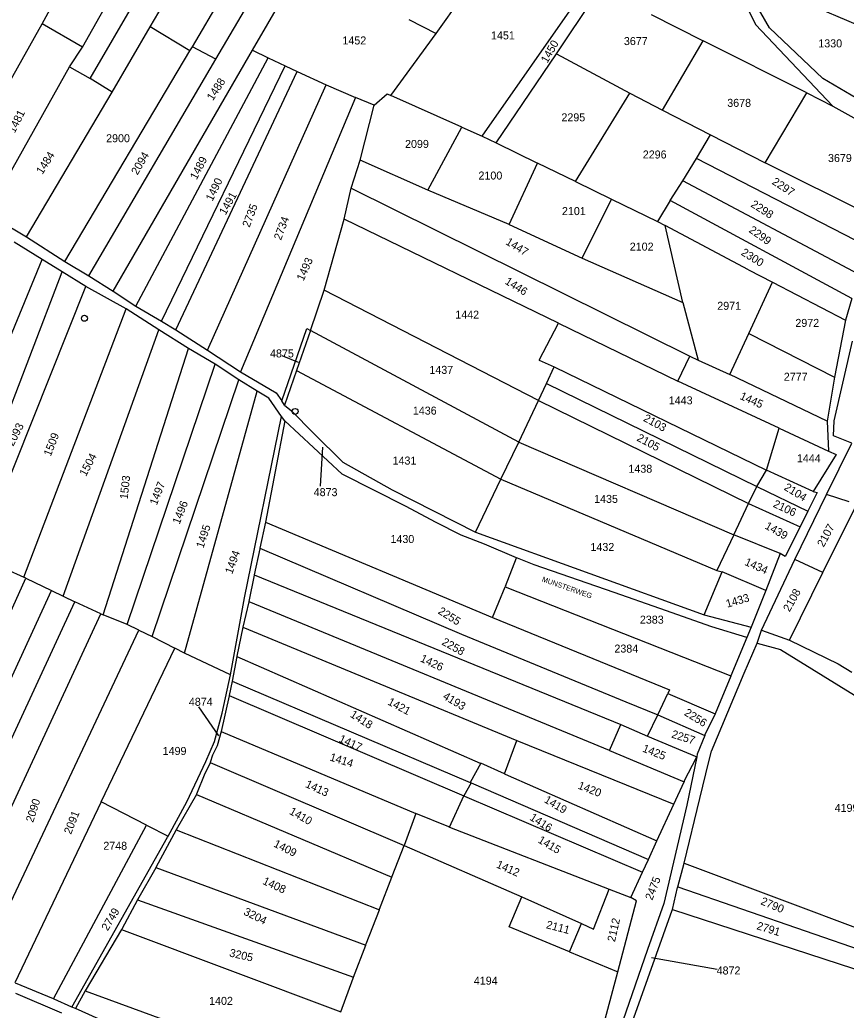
# Model space of a CAD drawing. Extents: x 191922 to 199923, y 328959 to 333350.
# Drawn here: x 197853 to 198131.9, y 330358.9 to 330693 of the extents above; entities that cross this region are included whole.
import ezdxf

# ---------------------------------------------------------------- set-up
doc = ezdxf.new("R2010")
doc.units = 0
for name, color, linetype in [('bouwvlak', 7, 'Continuous'), ('enkelbestemming', 7, 'Continuous'), ('Level 15', 7, 'Continuous'), ('Level 6', 7, 'Continuous'), ('Maatvoering_symbolen', 7, 'Continuous')]:
    doc.layers.add(name, color=color, linetype=linetype)

# ---------------------------------------------------------------- blocks, each defined once
blk = doc.blocks.new('CI')
at = {"layer": 'Level 15'}
blk.add_circle((0, 0), 1, dxfattribs=at)

msp = doc.modelspace()

# ---------------------------------------------------------------- linework, layer by layer
at = {"layer": 'bouwvlak'}
for p, q in [((197941.45, 330579.71), (197946.9, 330577.49)), ((197954.41, 330535.64), (197955.2, 330548.88)), ((197913.24, 330461.26), (197919.99, 330451.39)), ((198088.3, 330372.6), (198066.18, 330376.55))]:
    msp.add_line(p, q, dxfattribs=at)
at = {"layer": 'Level 6'}
for p, q in [((197860.53, 330691.69), (197907.62, 330777.99)), ((197874.11, 330683.78), (197922.77, 330769.87)), ((197876.7, 330673.24), (197930.43, 330765.77)), ((197896.99, 330690.66), (197938.17, 330761.68)), ((197911.22, 330683.97), (197952.59, 330754.05)), ((197919.09, 330679.78), (197960.41, 330750.02)), ((197993.45, 330688.4), (198015.67, 330719.72)), ((197931.46, 330682.75), (197948.32, 330711.76)), ((198009, 330653.78), (198049.12, 330711.24)), ((198034.05, 330681.57), (198054.59, 330712.34)), ((198092.6, 330708.97), (198101.28, 330691.45)), ((198105.99, 330690.3), (198095.56, 330708.58)), ((198143.18, 330688.02), (198115.13, 330700.14)), ((198066.02, 330694.77), (198083.62, 330685.92)), ((197829.03, 330635.75), (197860.53, 330691.69)), ((197874.11, 330683.78), (197860.53, 330691.69)), ((197984.2, 330693.12), (197993.45, 330688.4)), ((198101.28, 330691.45), (198127.31, 330663.94)), ((197884.18, 330668.67), (197896.99, 330690.66)), ((197910.36, 330682.51), (197896.99, 330690.66)), ((197978.23, 330667.52), (197993.45, 330688.4)), ((198123.95, 330673.22), (198105.99, 330690.3)), ((198069.81, 330662.59), (198083.62, 330685.92)), ((198118.57, 330668.34), (198083.62, 330685.92)), ((197868.15, 330611.45), (197910.36, 330682.51)), ((197869.79, 330677.19), (197874.11, 330683.78)), ((197884.52, 330601.51), (197931.46, 330682.75)), ((197910.36, 330682.51), (197911.22, 330683.97)), ((197919.09, 330679.78), (197911.22, 330683.97)), ((197931.46, 330682.75), (197936.81, 330680.17)), ((198013.71, 330651.51), (198034.05, 330681.57)), ((198034.05, 330681.57), (198058.83, 330668.29)), ((197876.3, 330606.61), (197919.09, 330679.78)), ((197892.18, 330596.42), (197936.81, 330680.17)), ((197900.77, 330591.32), (197942.56, 330677.5)), ((197936.81, 330680.17), (197942.56, 330677.5)), ((197942.56, 330677.5), (197946.62, 330675.61)), ((197842, 330627.69), (197869.79, 330677.19)), ((197869.79, 330677.19), (197876.7, 330673.24)), ((197905.6, 330588.45), (197946.62, 330675.61)), ((197946.62, 330675.61), (197956.36, 330671.08)), ((197884.18, 330668.67), (197876.7, 330673.24)), ((197916.26, 330581.59), (197956.36, 330671.08)), ((197956.36, 330671.08), (197966.24, 330666.87)), ((198137.32, 330665.38), (198123.95, 330673.22)), ((197855.22, 330619.85), (197884.18, 330668.67)), ((197972.51, 330664.19), (197976.91, 330668.03)), ((197976.91, 330668.03), (197978.23, 330667.52)), ((198002.13, 330656.86), (197978.23, 330667.52)), ((198040.49, 330638.52), (198058.83, 330668.29)), ((198058.83, 330668.29), (198069.81, 330662.59)), ((198104.56, 330644.8), (198118.57, 330668.34)), ((198118.57, 330668.34), (198127.31, 330663.94)), ((197966.24, 330666.87), (197927.42, 330574.28)), ((197972.51, 330664.19), (197966.24, 330666.87)), ((197967.78, 330645.63), (197972.51, 330664.19)), ((198127.31, 330663.94), (198149.19, 330651.74)), ((198069.81, 330662.59), (198086.1, 330654.26)), ((197990.69, 330635.6), (198002.13, 330656.86)), ((198002.13, 330656.86), (198009, 330653.78)), ((198081.32, 330646.2), (198086.1, 330654.26)), ((198086.1, 330654.26), (198104.56, 330644.8)), ((198009, 330653.78), (198013.71, 330651.51)), ((198013.71, 330651.51), (198027.72, 330644.71)), ((197964.82, 330636.28), (197967.78, 330645.63)), ((197990.69, 330635.6), (197967.78, 330645.63)), ((198018.1, 330623.97), (198027.72, 330644.71)), ((198040.49, 330638.52), (198027.72, 330644.71)), ((198076.71, 330638.66), (198081.32, 330646.2)), ((198138.81, 330616.65), (198081.32, 330646.2)), ((198140.57, 330626.83), (198104.56, 330644.8)), ((198040.49, 330638.52), (198052.65, 330632.55)), ((198072.42, 330632.05), (198076.71, 330638.66)), ((198136.05, 330607.22), (198076.71, 330638.66)), ((197962.48, 330625.74), (197964.82, 330636.28)), ((197964.82, 330636.28), (198079.14, 330579.57)), ((198018.1, 330623.97), (197990.69, 330635.6)), ((198042.73, 330612.55), (198052.65, 330632.55)), ((198052.65, 330632.55), (198068.13, 330624.95)), ((198072.42, 330632.05), (198068.13, 330624.95)), ((198133.81, 330598.98), (198072.42, 330632.05)), ((197842, 330627.69), (197855.22, 330619.85)), ((197955.72, 330601.85), (197962.48, 330625.74)), ((198034.8, 330590.71), (197962.48, 330625.74)), ((198018.1, 330623.97), (198042.73, 330612.55)), ((198068.13, 330624.95), (198070.71, 330623.58)), ((198076.73, 330597.63), (198070.71, 330623.58)), ((198098.87, 330608.62), (198070.71, 330623.58)), ((197860.54, 330612.1), (197851.07, 330618.03)), ((197855.22, 330619.85), (197868.15, 330611.45)), ((197822.27, 330519.77), (197860.54, 330612.1)), ((197867.26, 330607.96), (197860.54, 330612.1)), ((197868.15, 330611.45), (197876.3, 330606.61)), ((198042.73, 330612.55), (198076.73, 330597.63)), ((197831.9, 330515.62), (197867.26, 330607.96)), ((197875.29, 330602.99), (197867.26, 330607.96)), ((198098.87, 330608.62), (198107, 330604.51)), ((197876.3, 330606.61), (197884.52, 330601.51)), ((198099.01, 330587.23), (198107, 330604.51)), ((198107, 330604.51), (198131.63, 330591.74)), ((197839.05, 330512.41), (197875.29, 330602.99)), ((197888.91, 330595.51), (197875.29, 330602.99)), ((197884.52, 330601.51), (197892.18, 330596.42)), ((197951.11, 330588.25), (197955.72, 330601.85)), ((198027.97, 330564.6), (197955.72, 330601.85)), ((198076.73, 330597.63), (198081.9, 330578.2)), ((198133.81, 330598.98), (198131.63, 330591.74)), ((197854.28, 330505), (197888.91, 330595.51)), ((197899.89, 330588.38), (197888.91, 330595.51)), ((197892.18, 330596.42), (197900.77, 330591.32)), ((197900.77, 330591.32), (197905.6, 330588.45)), ((198028.23, 330578.24), (198034.8, 330590.71)), ((198034.8, 330590.71), (198075.09, 330571.11)), ((198131.63, 330591.74), (198127.93, 330572.49)), ((197867.63, 330498.53), (197899.89, 330588.38)), ((197909.86, 330582.08), (197899.89, 330588.38)), ((197905.6, 330588.45), (197916.26, 330581.59)), ((197941.44, 330564.45), (197949.85, 330588.88)), ((197951.11, 330588.25), (197946.33, 330574.66)), ((197949.85, 330588.88), (197951.11, 330588.25)), ((198021.33, 330550.55), (197951.11, 330588.25)), ((198092.59, 330573.32), (198099.01, 330587.23)), ((198099.01, 330587.23), (198127.93, 330572.49)), ((198127.83, 330557.67), (198133.96, 330584.59)), ((197881.15, 330492.24), (197909.86, 330582.08)), ((197918.95, 330576.8), (197909.86, 330582.08)), ((197916.26, 330581.59), (197927.42, 330574.28)), ((198028.23, 330578.24), (198033.3, 330575.89)), ((198075.09, 330571.11), (198079.14, 330579.57)), ((198079.14, 330579.57), (198081.9, 330578.2)), ((198081.9, 330578.2), (198092.59, 330573.32)), ((197889.17, 330488.99), (197918.95, 330576.8)), ((197926.84, 330571.59), (197918.95, 330576.8)), ((197927.42, 330574.28), (197939.44, 330567.16)), ((197946.33, 330574.66), (197942.25, 330563.06)), ((197946.33, 330574.66), (198015.26, 330538.06)), ((198030.67, 330570.32), (198033.3, 330575.89)), ((198033.3, 330575.89), (198104.92, 330541.09)), ((197897.68, 330484.93), (197926.84, 330571.59)), ((197933.11, 330567.71), (197926.84, 330571.59)), ((198109.26, 330555.21), (198075.09, 330571.11)), ((198125.38, 330557.62), (198092.59, 330573.32)), ((198127.93, 330572.49), (198125.38, 330557.62)), ((197908.56, 330479.34), (197933.11, 330567.71)), ((197936.99, 330565.42), (197933.11, 330567.71)), ((197939.44, 330567.16), (197941.44, 330564.45)), ((198027.97, 330564.6), (198030.67, 330570.32)), ((198030.67, 330570.32), (198101.69, 330535.61)), ((197941.24, 330559.18), (197936.99, 330565.42)), ((197942.25, 330563.06), (197941.44, 330564.45)), ((198021.33, 330550.55), (198027.97, 330564.6)), ((198027.97, 330564.6), (198098.9, 330529.87)), ((197942.25, 330563.06), (197944.69, 330561.04)), ((197944.69, 330561.04), (197952.13, 330553.52)), ((197928.78, 330497.94), (197941.24, 330559.18)), ((197942.43, 330557.67), (197935.91, 330523.52)), ((197942.43, 330557.67), (197941.24, 330559.18)), ((197961.8, 330539.72), (197942.43, 330557.67)), ((198125.38, 330557.62), (198125.88, 330547.48)), ((198127.54, 330552.67), (198127.83, 330557.67)), ((198104.92, 330541.09), (198109.26, 330555.21)), ((198109.26, 330555.21), (198125.88, 330547.48)), ((197952.13, 330553.52), (197962.01, 330543.74)), ((198015.26, 330538.06), (198021.33, 330550.55)), ((198021.33, 330550.55), (198093.89, 330519.26)), ((198133.78, 330550.19), (198127.54, 330552.67)), ((198125.21, 330532.91), (198133.78, 330550.19)), ((198125.88, 330547.48), (198128.44, 330546.41)), ((197962.01, 330543.74), (197978.58, 330534.47)), ((198128.44, 330546.41), (198120.65, 330533.87)), ((198101.69, 330535.61), (198104.92, 330541.09)), ((198120.65, 330533.87), (198104.92, 330541.09)), ((197983.38, 330528.8), (197961.8, 330539.72)), ((198006.78, 330520.2), (198015.26, 330538.06)), ((198015.26, 330538.06), (198088.24, 330507.27)), ((197978.58, 330534.47), (198006.78, 330520.2)), ((198098.9, 330529.87), (198101.69, 330535.61)), ((198101.69, 330535.61), (198118.95, 330527.27)), ((198120.65, 330533.87), (198122.09, 330533.55)), ((198114.55, 330510.88), (198125.21, 330532.91)), ((198122.09, 330533.55), (198118.95, 330527.27)), ((198132.83, 330530.37), (198125.21, 330532.91)), ((197993.2, 330523.54), (197983.38, 330528.8)), ((198093.89, 330519.26), (198098.9, 330529.87)), ((198098.9, 330529.87), (198116.28, 330521.94)), ((198118.95, 330527.27), (198116.28, 330521.94)), ((198123.95, 330506.49), (198135.2, 330529.17)), ((197935.91, 330523.52), (197933.97, 330514.73)), ((197935.91, 330523.52), (198012.46, 330491.4)), ((198001.95, 330519.16), (197993.2, 330523.54)), ((198116.28, 330521.94), (198111.3, 330511.96)), ((198009.77, 330516.11), (198001.95, 330519.16)), ((198006.78, 330520.2), (198083.89, 330492.21)), ((198093.89, 330519.26), (198088.24, 330507.27)), ((198109.62, 330512.97), (198093.89, 330519.26)), ((197933.93, 330514.55), (197932.1, 330505.75)), ((197933.97, 330514.73), (197933.93, 330514.55)), ((197933.97, 330514.73), (198002.03, 330485.76)), ((198020.62, 330511.49), (198009.77, 330516.11)), ((198016.9, 330501.97), (198020.62, 330511.49)), ((198020.96, 330511.35), (198020.62, 330511.49)), ((198026.58, 330509.18), (198020.96, 330511.35)), ((198103.25, 330487.1), (198114.55, 330510.88)), ((198109.62, 330512.97), (198104.68, 330500.49)), ((198111.3, 330511.96), (198109.62, 330512.97)), ((198123.95, 330506.49), (198114.55, 330510.88)), ((197848.33, 330507.66), (197854.28, 330505)), ((198053.52, 330499.83), (198026.58, 330509.18)), ((198088.24, 330507.27), (198089.99, 330506.76)), ((197828.62, 330446.3), (197855.02, 330504.64)), ((197855.02, 330504.64), (197854.28, 330505)), ((197855.02, 330504.64), (197863.64, 330500.46)), ((197932.07, 330505.65), (197930.3, 330496.79)), ((197932.1, 330505.75), (197932.07, 330505.65)), ((197932.1, 330505.75), (198055.76, 330455.22)), ((198083.89, 330492.21), (198089.99, 330506.76)), ((198104.68, 330500.49), (198089.99, 330506.76)), ((198112.67, 330483.73), (198123.95, 330506.49)), ((197810.05, 330383.9), (197863.64, 330500.46)), ((197863.64, 330500.46), (197867.63, 330498.53)), ((198012.46, 330491.4), (198016.8, 330501.75)), ((198016.9, 330501.97), (198016.8, 330501.75)), ((198016.8, 330501.75), (198092.94, 330471.68)), ((198104.68, 330500.49), (198099.75, 330488.06)), ((197867.63, 330498.53), (197871.58, 330496.69)), ((197924.07, 330472.04), (197928.78, 330497.94)), ((198068.95, 330494.36), (198053.52, 330499.83)), ((197817.94, 330380.9), (197871.58, 330496.69)), ((197880.31, 330492.63), (197871.58, 330496.69)), ((197930.28, 330496.68), (197928.23, 330488.09)), ((197930.3, 330496.79), (197930.28, 330496.68)), ((197930.3, 330496.79), (198051.83, 330446.54)), ((198086.56, 330488.25), (198068.95, 330494.36)), ((197826.99, 330377.53), (197880.31, 330492.63)), ((197880.31, 330492.63), (197881.15, 330492.24)), ((197889.17, 330488.99), (197881.15, 330492.24)), ((198012.46, 330491.4), (198072.22, 330466.92)), ((198083.89, 330492.21), (198099.75, 330488.06)), ((197839.23, 330372.65), (197893.12, 330487.11)), ((197893.12, 330487.11), (197889.17, 330488.99)), ((197893.12, 330487.11), (197897.68, 330484.93)), ((197928.23, 330488.09), (197926.24, 330478.31)), ((197928.23, 330488.09), (198020.68, 330449.88)), ((198098.29, 330484.62), (198086.56, 330488.25)), ((198099.75, 330488.06), (198098.29, 330484.62)), ((198101.78, 330482.73), (198103.25, 330487.1)), ((198103.25, 330487.1), (198112.67, 330483.73)), ((197897.68, 330484.93), (197905.29, 330481.02)), ((198002.03, 330485.76), (198057.43, 330462.86)), ((198098.29, 330484.62), (198092.94, 330471.68)), ((198112.67, 330483.73), (198129.19, 330475.76)), ((197880.45, 330429.18), (197905.29, 330481.02)), ((197908.56, 330479.34), (197905.29, 330481.02)), ((198097.4, 330472.55), (198101.78, 330482.73)), ((198101.78, 330482.73), (198109.65, 330480.56)), ((198109.65, 330480.56), (198134.61, 330465.16)), ((197924.07, 330472.04), (197908.56, 330479.34)), ((197926.22, 330478.2), (197924.63, 330469.9)), ((197926.24, 330478.31), (197926.22, 330478.2)), ((197926.22, 330478.2), (198008.37, 330442.22)), ((198129.19, 330475.76), (198133.73, 330472.92)), ((197921.31, 330459.06), (197924.07, 330472.04)), ((198086.42, 330446.31), (198097.4, 330472.55)), ((198092.89, 330471.57), (198087.62, 330458.89)), ((198092.94, 330471.68), (198092.89, 330471.57)), ((197924.63, 330469.9), (197923.62, 330465.07)), ((197924.63, 330469.9), (198004.96, 330435.66)), ((198072.22, 330466.92), (198071.71, 330465.67)), ((197923.6, 330464.95), (197920.9, 330452.91)), ((197923.62, 330465.07), (197923.6, 330464.95)), ((197923.62, 330465.07), (198002.87, 330431.16)), ((198068.28, 330458.53), (198071.71, 330465.67)), ((198071.71, 330465.67), (198087.62, 330458.89)), ((198057.43, 330462.86), (198068.28, 330458.53)), ((197918.62, 330449.53), (197921.31, 330459.06)), ((198064.81, 330451.3), (198068.28, 330458.53)), ((198068.28, 330458.53), (198084.1, 330451.53)), ((198087.62, 330458.89), (198084.2, 330451.77)), ((198052.02, 330446.46), (198055.76, 330455.22)), ((198055.76, 330455.22), (198064.81, 330451.3)), ((197920.9, 330452.91), (197919.61, 330448.01)), ((197920.9, 330452.91), (197986.61, 330425.2)), ((198064.81, 330451.3), (198081.4, 330444.33)), ((198084.1, 330451.53), (198081.59, 330445.27)), ((198084.2, 330451.77), (198084.1, 330451.53)), ((197915.76, 330442.82), (197918.62, 330449.53)), ((197919.61, 330448.01), (197917.96, 330444.88)), ((198016.58, 330438.56), (198020.68, 330449.88)), ((198020.68, 330449.88), (198073.65, 330428.37)), ((197917.96, 330444.88), (197917.24, 330442.41)), ((198051.83, 330446.54), (198052.02, 330446.46)), ((198052.02, 330446.46), (198077.13, 330435.95)), ((198077.22, 330436.15), (198081.4, 330444.33)), ((198081.4, 330444.33), (198078.05, 330428)), ((198081.59, 330445.27), (198081.4, 330444.33)), ((198085.46, 330442.75), (198086.42, 330446.31)), ((197909.34, 330429.15), (197915.76, 330442.82)), ((197917.2, 330442.25), (197915.42, 330438.67)), ((197917.24, 330442.41), (197917.2, 330442.25)), ((197917.24, 330442.41), (197982.68, 330414.48)), ((198008.52, 330442.16), (198004.96, 330435.66)), ((198008.37, 330442.22), (198008.52, 330442.16)), ((198016.58, 330438.56), (198008.52, 330442.16)), ((198082.44, 330430.3), (198085.46, 330442.75)), ((197915.42, 330438.67), (197912.62, 330431.71)), ((198016.58, 330438.56), (198016.74, 330438.49)), ((198016.74, 330438.49), (198067.99, 330416.03)), ((198005.27, 330435.52), (198002.87, 330431.16)), ((198005.27, 330435.52), (198004.96, 330435.66)), ((198005.27, 330435.52), (198065.09, 330409.71)), ((198073.65, 330428.37), (198077.13, 330435.95)), ((198077.22, 330436.15), (198077.13, 330435.95)), ((197912.55, 330431.6), (197905.77, 330419.74)), ((197912.62, 330431.71), (197912.55, 330431.6)), ((197912.55, 330431.6), (197978.47, 330403.72)), ((197997.94, 330420.62), (198002.87, 330431.16)), ((198002.87, 330431.16), (198003.05, 330431.09)), ((198003.05, 330431.09), (198063.11, 330405.4)), ((198077.12, 330408.47), (198082.44, 330430.3)), ((197880.45, 330429.18), (197851.27, 330368.04)), ((197895.7, 330421.34), (197880.45, 330429.18)), ((197903.02, 330417.63), (197909.34, 330429.15)), ((198067.99, 330416.03), (198073.65, 330428.37)), ((198078.05, 330428), (198070.36, 330394.85)), ((197986.61, 330425.2), (197982.68, 330414.48)), ((197997.74, 330420.7), (197986.61, 330425.2)), ((197864.35, 330362.68), (197895.7, 330421.34)), ((197895.7, 330421.34), (197895.93, 330421.23)), ((197895.93, 330421.23), (197903.02, 330417.63)), ((197997.74, 330420.7), (197997.94, 330420.62)), ((197997.94, 330420.62), (198051.82, 330399.68)), ((197870.52, 330359.82), (197902.81, 330417.23)), ((197905.77, 330419.74), (197898.91, 330407.04)), ((197902.81, 330417.23), (197903.02, 330417.63)), ((197905.77, 330419.74), (197974.3, 330392.77)), ((197978.61, 330404.09), (197982.68, 330414.48)), ((197982.68, 330414.48), (198022.34, 330397.1)), ((198065.09, 330409.71), (198067.99, 330416.03)), ((197898.86, 330406.93), (197892.64, 330396.14)), ((197898.91, 330407.04), (197898.86, 330406.93)), ((197898.91, 330407.04), (197969.7, 330380.81)), ((198063.11, 330405.4), (198065.09, 330409.71)), ((198075, 330400.46), (198077.12, 330408.47)), ((198077.12, 330408.47), (198147.2, 330382.12)), ((197974.36, 330392.93), (197978.47, 330403.72)), ((197978.47, 330403.72), (197978.61, 330404.09)), ((198059.18, 330396.84), (198063.11, 330405.4)), ((198073.21, 330392.88), (198074.95, 330400.28)), ((198074.95, 330400.28), (198075, 330400.46)), ((198075, 330400.46), (198145.24, 330376.18)), ((198018.16, 330386.96), (198022.34, 330397.1)), ((198022.34, 330397.1), (198042.5, 330388.07)), ((198046.62, 330386.17), (198051.82, 330399.68)), ((198051.82, 330399.68), (198059.18, 330396.84)), ((198061.05, 330395.7), (198059.18, 330396.84)), ((197892.64, 330396.14), (197887.38, 330386.2)), ((197892.64, 330396.14), (197965.63, 330370.04)), ((198054.74, 330371.8), (198061.05, 330395.7)), ((198070.36, 330394.85), (198064.77, 330379.34)), ((197969.85, 330381.21), (197974.3, 330392.77)), ((197974.3, 330392.77), (197974.36, 330392.93)), ((198059.65, 330354.69), (198073.16, 330392.65)), ((198073.16, 330392.65), (198073.21, 330392.88)), ((198073.21, 330392.88), (198143.19, 330370)), ((198038.49, 330378.54), (198018.16, 330386.96)), ((198038.49, 330378.54), (198042.5, 330388.07)), ((198042.5, 330388.07), (198046.62, 330386.17)), ((197887.28, 330386.04), (197875.08, 330365.36)), ((197887.38, 330386.2), (197887.28, 330386.04)), ((197887.28, 330386.04), (197961.29, 330358.33)), ((197965.63, 330370.04), (197969.7, 330380.81)), ((197969.7, 330380.81), (197969.85, 330381.21)), ((198038.49, 330378.54), (198054.74, 330371.8)), ((198064.77, 330379.34), (198056.47, 330355.26)), ((197965.48, 330369.62), (197965.63, 330370.04)), ((198045.14, 330335.5), (198054.74, 330371.8)), ((197864.35, 330362.68), (197851.46, 330367.96)), ((197961.29, 330358.33), (197965.48, 330369.62)), ((197851.5, 330364.62), (197867.06, 330357.99)), ((197875.08, 330365.36), (197871.78, 330359.38)), ((197875.08, 330365.36), (197952.46, 330337.17)), ((197864.57, 330362.6), (197864.35, 330362.68)), ((197870.52, 330359.82), (197864.57, 330362.6)), ((197871.78, 330359.38), (197870.52, 330359.82)), ((197892.97, 330349.93), (197871.78, 330359.38))]:
    msp.add_line(p, q, dxfattribs=at)

# ---------------------------------------------------------------- block references
at = {"layer": 'Level 15'}
for p in [(197874.77, 330592.32), (197945.89, 330560.9)]:
    msp.add_blockref('CI', p, dxfattribs=at)

# ---------------------------------------------------------------- texts
at = {"layer": 'enkelbestemming'}
for s, p in [('1452', (197961.85, 330684.72)), ('1451', (198011.98, 330686.42)), ('3677', (198056.83, 330684.51)), ('1330', (198122.44, 330683.73)), ('3678', (198091.71, 330663.66)), ('2295', (198035.75, 330658.77)), ('2900', (197882.1, 330651.72)), ('2099', (197982.98, 330649.8)), ('2296', (198063.2, 330646.24)), ('3679', (198125.71, 330645.05)), ('2100', (198007.76, 330639.14)), ('2101', (198035.93, 330627.15)), ('2102', (198058.81, 330615.15)), ('2971', (198088.34, 330595.18)), ('1442', (197999.94, 330592.2)), ('2972', (198114.7, 330589.41)), ('4875', (197937.41, 330579.11)), ('1437', (197991.19, 330573.57)), ('2777', (198110.8, 330571.24)), ('1443', (198071.98, 330563.28)), ('1436', (197985.61, 330559.82)), ('1431', (197978.77, 330542.96)), ('1444', (198115.22, 330543.74)), ('1438', (198058.36, 330540.21)), ('4873', (197952.15, 330532.3)), ('1435', (198046.79, 330530.03)), ('1430', (197978.06, 330516.49)), ('1432', (198045.55, 330513.8)), ('2383', (198062.23, 330489.28)), ('2384', (198053.63, 330479.52)), ('4874', (197910.02, 330461.56)), ('1499', (197901.18, 330444.98)), ('4199', (198127.96, 330425.76)), ('2748', (197881.15, 330412.98)), ('4872', (198088.13, 330370.9)), ('4194', (198006.19, 330367.47)), ('1402', (197916.85, 330360.65))]:
    msp.add_text(s, height=2.7, dxfattribs=at).set_placement(p)
for s, rotation, p in [('1450', 60.3269, (198030.97, 330678.2)), ('1488', 57.0463, (197918.13, 330665.54)), ('1481', 63.5378, (197851.25, 330654.59)), ('1484', 57.7628, (197860.59, 330640.67)), ('2094', 59.6857, (197892.68, 330640.5)), ('1489', 62.5317, (197912.62, 330638.87)), ('1490', 64.1305, (197917.98, 330631.62)), ('2297', 326.7551, (198106.59, 330637.79)), ('1491', 60.7209, (197922.4, 330626.96)), ('2735', 69.2352, (197930.47, 330622.77)), ('2298', 327.2165, (198099.43, 330630.15)), ('2734', 69.3968, (197941.11, 330618.49)), ('2299', 324.5757, (198098.79, 330621.57)), ('1447', 328.3287, (198016.69, 330617.45)), ('2300', 327.8186, (198096.15, 330613.88)), ('1493', 65.9144, (197948.71, 330604.71)), ('1446', 327.6395, (198016.45, 330604.15)), ('1445', 335.8037, (198095.73, 330565.16)), ('2103', 331.1792, (198063.17, 330557.82)), ('2093', 62.8661, (197850.76, 330548.96)), ('1509', 68.6808, (197863.4, 330545.55)), ('2105', 331.8937, (198060.95, 330551.16)), ('1504', 61.9208, (197875.27, 330538.77)), ('1503', 83.7617, (197889.36, 330531.15)), ('1497', 68.6834, (197899.18, 330529.05)), ('2104', 328.5212, (198110.64, 330534.61)), ('1496', 68.648, (197906.87, 330522.62)), ('2106', 334.7684, (198106.94, 330528.78)), ('1495', 71.5286, (197914.91, 330514.56)), ('1439', 330.4696, (198104.18, 330521.51)), ('2107', 61.7344, (198124.24, 330514.9)), ('1494', 70.296, (197924.65, 330505.82)), ('1434', 335.7932, (198097.35, 330509.18)), ('2108', 60.8218, (198112.73, 330493.08)), ('1433', 16.2949, (198091.7, 330494.64)), ('2255', 327.8366, (197993.87, 330492.84)), ('2258', 330.7672, (197995.14, 330482.35)), ('1426', 334.7928, (197987.85, 330476.62)), ('1421', 331.9444, (197976.86, 330462.1)), ('4193', 328.8189, (197995.51, 330464.09)), ('2256', 327.9642, (198076.95, 330458.58)), ('1418', 327.1513, (197964.2, 330458.01)), ('1417', 335.0877, (197960.4, 330449.53)), ('2257', 342.581, (198072.69, 330450.9)), ('1425', 338.518, (198062.86, 330446.18)), ('1414', 342.4543, (197957.35, 330443.16)), ('1413', 335.0488, (197949.11, 330434.23)), ('1420', 338.5713, (198041.09, 330433.67)), ('2090', 71.9835, (197857.46, 330422.02)), ('1419', 329.1445, (198029.68, 330429.15)), ('1410', 330.3763, (197943.67, 330425.2)), ('2091', 68.3274, (197870.23, 330418)), ('1416', 327.5553, (198024.81, 330423.24)), ('1415', 329.3824, (198027.6, 330415.58)), ('1409', 333.0235, (197938.37, 330414.16)), ('1412', 336.149, (198013.53, 330407.08)), ('1408', 335.1008, (197934.69, 330401.53)), ('2475', 68.7972, (198066.39, 330395.75)), ('2790', 337.4469, (198102.75, 330394.65)), ('3204', 333.3065, (197928.26, 330391.23)), ('2749', 58.9378, (197882.62, 330385.41)), ('2111', 345.3936, (198030.41, 330386.56)), ('2112', 77.3337, (198053.81, 330381.75)), ('2791', 342.6805, (198101.44, 330386.23)), ('3205', 347.1042, (197923.52, 330377.02))]:
    msp.add_text(s, height=2.7, rotation=rotation, dxfattribs=at).set_placement(p)
at = {"layer": 'Maatvoering_symbolen'}
msp.add_text('MUNSTERWEG', height=1.75, rotation=340.8398, dxfattribs=at).set_placement((198029, 330503.55))

doc.saveas('drawing.dxf')
